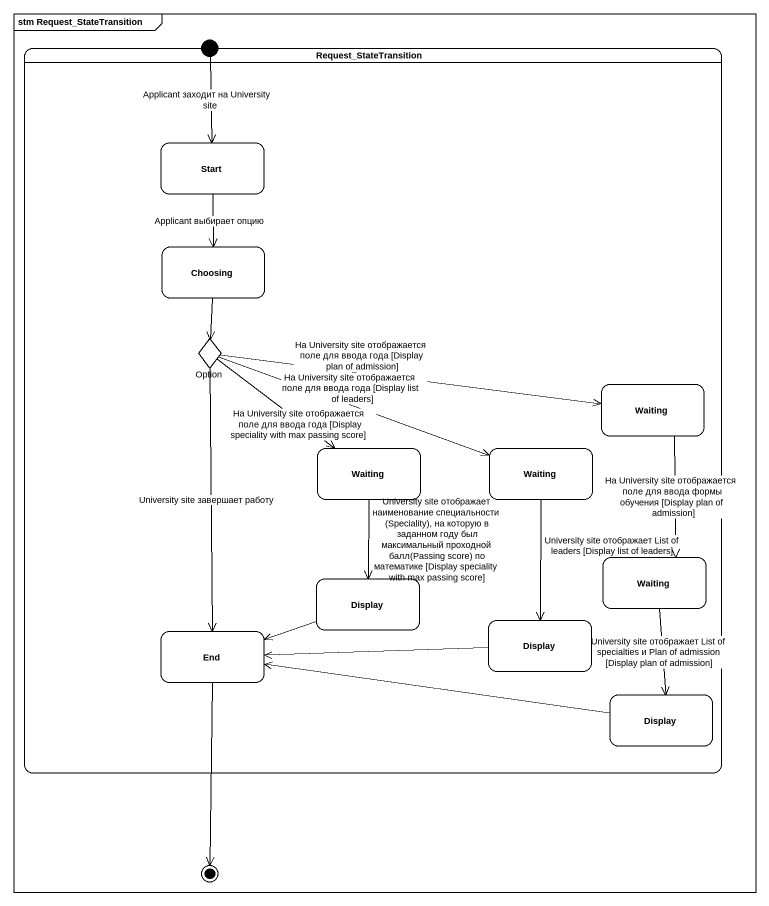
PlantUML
@startuml
mainframe stm Request_StateTransition
hide empty description
state Request_StateTransition {
  state "Start" as Start_
  state Choosing
  state Option <<choice>>
  state Waiting
  state "Waiting" as Waiting_2
  state "Waiting" as Waiting_3
  state Display
  state "Waiting" as Waiting_4
  state "Display" as Display_2
  state "End" as End_
  state "Display" as Display_3
}
state initial1 <<start>>
state final1 <<end>>
initial1 --> Start_ : Applicant заходит на University site
Start_ --> Choosing : Applicant выбирает опцию
Choosing --> Option
Option -right-> Waiting : На University site отображается поле для ввода года [Display plan of admission]
Option --> Waiting_2 : На University site отображается поле для ввода года [Display speciality with max passing score]
Option -right-> Waiting_3 : На University site отображается поле для ввода года [Display list of leaders]
Option --> End_ : University site завершает работу
Waiting --> Waiting_4 : На University site отображается поле для ввода формы обучения [Display plan of admission]
Waiting_2 --> Display : University site отображает наименование специальности (Speciality), на которую в заданном году был максимальный проходной балл(Passing score) по математике [Display speciality with max passing score]
Waiting_3 --> Display_2 : University site отображает List of leaders [Display list of leaders]
Display -left-> End_
Waiting_4 --> Display_3 : University site отображает List of specialties и Plan of admission [Display plan of admission]
Display_2 -left-> End_
End_ --> final1
Display_3 -left-> End_
@enduml
